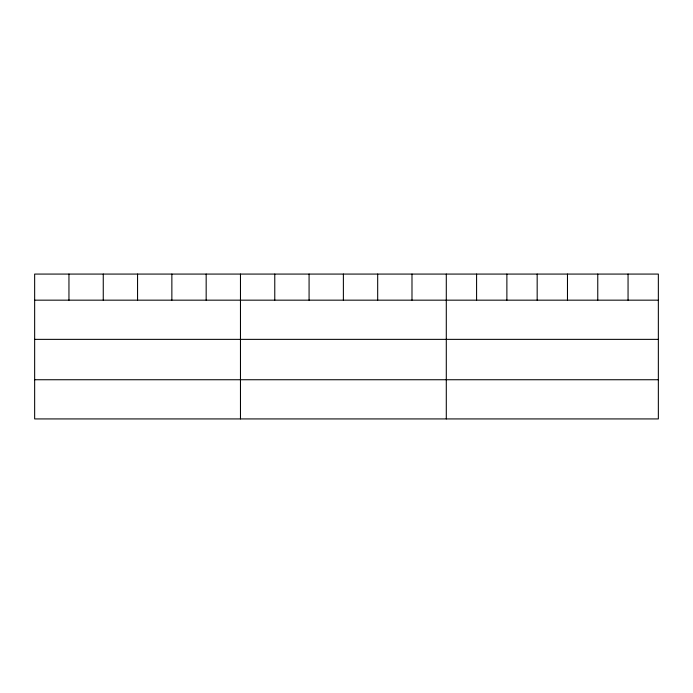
<?xml version="1.0" encoding="UTF-8"?>
<svg xmlns="http://www.w3.org/2000/svg" width="693" height="693" viewBox="0 0 693 693"><rect width="100%" height="100%" fill="white"/><g stroke="black" fill="none" stroke-linecap="round" stroke-linejoin="round"><path stroke-width="1.04" d="M658.35 300.164L658.35 418.927L34.65 418.927L34.65 274.073L658.35 274.073L658.35 300.164L34.65 300.164M34.65 339.362L658.35 339.362M34.65 379.738L658.35 379.738M628.057 274.073L628.057 300.164M597.764 274.073L597.764 300.164M567.472 274.073L567.472 300.164M537.17 274.073L537.17 300.164M506.878 274.073L506.878 300.164M476.585 274.073L476.585 300.164M446.292 274.073L446.292 418.927M411.988 274.073L411.988 300.164M377.685 274.073L377.685 300.164M343.381 274.073L343.381 300.164M309.078 274.073L309.078 300.164M274.774 274.073L274.774 300.164M240.471 274.073L240.471 418.927M206.167 274.073L206.167 300.164M171.864 274.073L171.864 300.164M137.56 274.073L137.56 300.164M103.257 274.073L103.257 300.164M68.953 274.073L68.953 300.164"/></g></svg>
